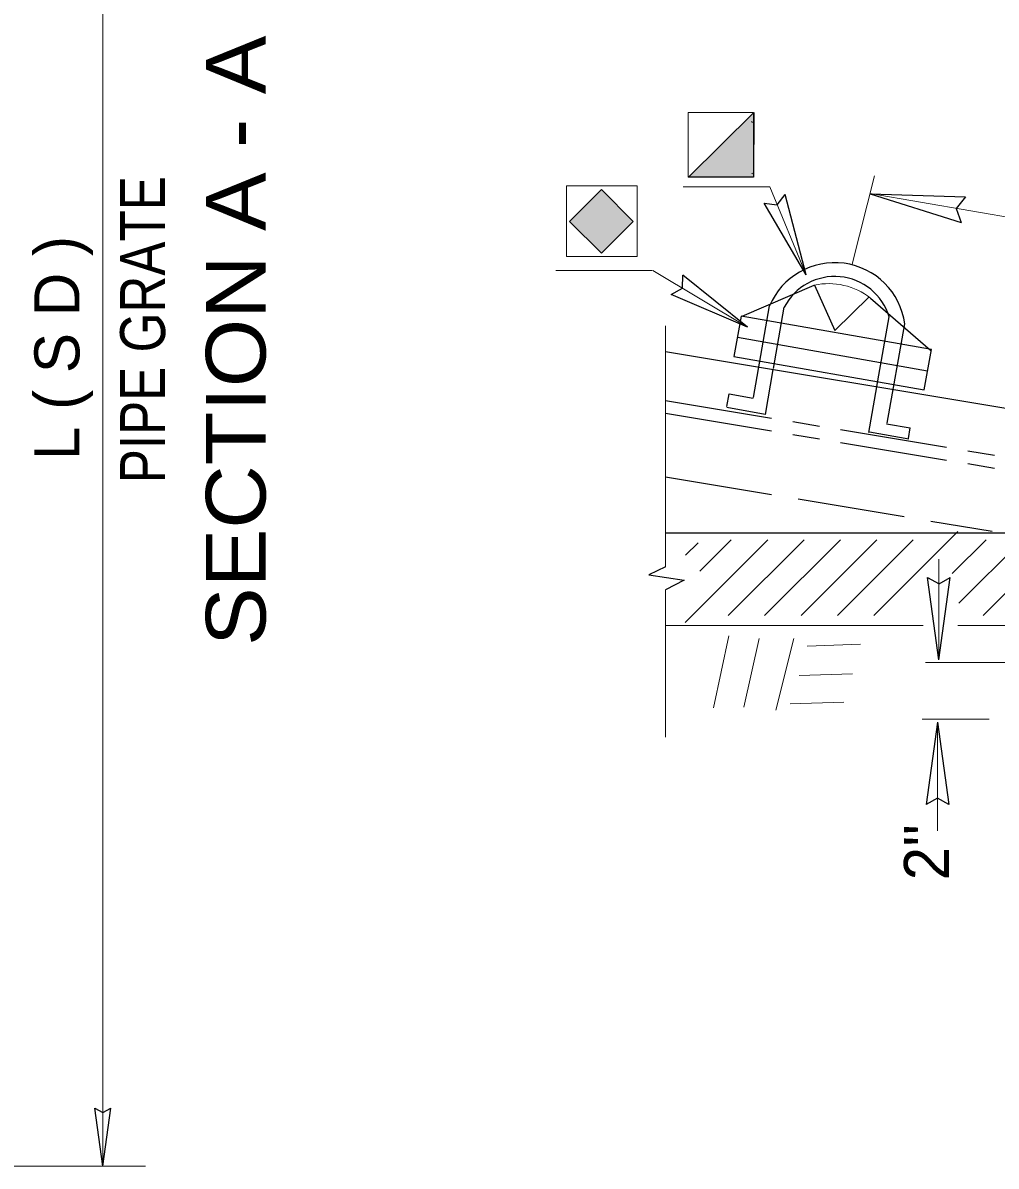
# Model space of a CAD drawing. Extents: x -483 to -38, y -358 to 186.
# Drawn here: x -312.81 to -285.66, y -290.85 to -258.95 of the extents above; entities that cross this region are included whole.
import ezdxf

# ---------------------------------------------------------------- set-up
doc = ezdxf.new("R2010")
doc.units = 0
doc.header["$LTSCALE"] = 0.5
doc.linetypes.add('LONG_DASH_SHORT_DASH', pattern=[9.9, 6, -1.2, 1.5, -1.2])
doc.linetypes.add('LONG_DASHED', pattern=[7.5, 6, -1.5])
doc.layers.add('1', color=7, linetype='Continuous', lineweight=13)

msp = doc.modelspace()

# ---------------------------------------------------------------- hatches: boundary and pattern name
at = {"layer": '1'}
for points in [[(-294.2413, -263.2487), (-292.4163, -261.4447), (-292.4224, -263.2511)], [(-296.6698, -265.3725), (-297.5557, -264.4866), (-296.6698, -263.6004), (-295.7839, -264.4866)]]:
    msp.add_hatch(color=256, dxfattribs=at).paths.add_polyline_path(points)

# ---------------------------------------------------------------- linework, layer by layer
for p, q in [((-310.5814, -290.8478), (-310.5814, -245.2471)), ((-289.6748, -265.6768), (-289.0498, -263.2104)), ((-294.3882, -263.5238), (-291.9717, -263.5238)), ((-291.9717, -263.5238), (-290.9527, -265.98)), ((-289.1732, -263.7116), (-264.79, -267.9054)), ((-297.9456, -265.855), (-295.2557, -265.855)), ((-295.2357, -265.855), (-292.5919, -267.4398)), ((-294.8802, -274.1288), (-294.8802, -267.4041)), ((-294.3366, -275.6743), (-292.0299, -273.3679)), ((-293.9273, -274.2502), (-293.045, -273.3679)), ((-293.1302, -275.4839), (-291.0144, -273.3679)), ((-292.1153, -275.4839), (-289.9991, -273.3679)), ((-291.1, -275.4839), (-288.984, -273.3679)), ((-290.0843, -275.4839), (-287.9685, -273.3679)), ((-289.0694, -275.4839), (-286.7278, -273.1427)), ((-286.8853, -274.3151), (-285.9382, -273.3679)), ((-286.6968, -275.142), (-284.9227, -273.3679)), ((-286.0234, -275.4839), (-283.9074, -273.3679)), ((-294.3259, -273.8032), (-293.9738, -273.4513)), ((-287.252, -276.7173), (-287.252, -273.9133)), ((-294.8802, -278.8765), (-294.8802, -274.7678)), ((-294.8802, -275.765), (-287.6977, -275.765)), ((-286.7222, -275.765), (-267.7383, -275.765)), ((-293.5383, -278.0637), (-293.116, -276.0496)), ((-292.6935, -278.0389), (-292.2712, -276.1242)), ((-291.7991, -278.1264), (-291.3019, -276.1242)), ((-290.9296, -276.3361), (-289.4387, -276.2862)), ((-283.9002, -276.7982), (-287.6243, -276.7982)), ((-291.1532, -277.1565), (-289.6622, -277.1067)), ((-291.4017, -277.9524), (-289.9108, -277.9027)), ((-285.8512, -278.3752), (-287.7237, -278.3752)), ((-287.2895, -281.4924), (-287.2895, -278.4572)), ((-316.6372, -290.8478), (-309.3873, -290.8478))]:
    msp.add_line(p, q, dxfattribs=at)
at = {"layer": '1', "lineweight": 25}
for p, q in [((-292.4528, -261.7287), (-292.4783, -261.7034)), ((-292.4716, -263.1612), (-292.4528, -263.1425)), ((-290.9527, -265.98), (-291.5419, -263.7354)), ((-289.1728, -263.7125), (-286.5079, -263.7993)), ((-289.1728, -263.7125), (-286.6307, -264.5146)), ((-290.9527, -265.98), (-292.1255, -263.9775)), ((-292.5919, -267.4398), (-294.4014, -265.9868)), ((-292.5919, -267.4398), (-294.4014, -265.9868)), ((-292.7412, -267.1353), (-290.7296, -266.2663)), ((-292.5919, -267.4398), (-294.7262, -266.5288)), ((-292.5919, -267.4398), (-294.7262, -266.5288)), ((-289.1601, -266.6261), (-287.487, -268.0813)), ((-292.876, -267.7158), (-287.5681, -268.6519)), ((-294.8802, -268.1187), (-268.3438, -272.542)), ((-294.8802, -273.18), (-268.1272, -273.18)), ((-287.252, -276.7173), (-287.5679, -274.4183)), ((-287.252, -276.7173), (-286.9361, -274.4183)), ((-287.2895, -278.4572), (-287.6054, -280.7563)), ((-287.2895, -278.4572), (-286.9736, -280.7563)), ((-310.5814, -290.8478), (-310.8037, -289.23)), ((-310.5814, -290.8478), (-310.3591, -289.23))]:
    msp.add_line(p, q, dxfattribs=at)
at = {"layer": '1', "linetype": 'LONG_DASHED', "lineweight": 25}
for p, q in [((-292.4281, -269.3982), (-291.9778, -266.8459)), ((-291.8691, -268.59), (-291.5676, -266.8784)), ((-288.9832, -269.0907), (-288.6413, -267.1516)), ((-288.6952, -270.1203), (-288.2058, -267.3447)), ((-292.0949, -269.8705), (-291.8741, -268.6198)), ((-289.2095, -270.3732), (-288.9848, -269.1013)), ((-293.1727, -269.6542), (-293.1097, -269.2978)), ((-293.1097, -269.2978), (-292.4328, -269.4174)), ((-293.1704, -269.6726), (-292.1042, -269.8609)), ((-288.7151, -270.132), (-288.0542, -270.2487)), ((-289.1912, -270.3618), (-288.0888, -270.5564)), ((-288.1069, -270.5468), (-288.0542, -270.2487)), ((-294.8802, -271.614), (-285.7708, -273.1329))]:
    msp.add_line(p, q, dxfattribs=at)
at = {"layer": '1', "linetype": 'LONG_DASH_SHORT_DASH', "lineweight": 25}
for p, q in [((-294.8802, -269.4824), (-282.1957, -271.5967)), ((-294.8802, -269.8397), (-282.4937, -271.9044))]:
    msp.add_line(p, q, dxfattribs=at)
at = {"layer": '1'}
for points in [[(-294.2455, -263.2511), (-292.4224, -263.2511), (-292.4224, -261.4461), (-294.2455, -261.4461)], [(-295.6696, -265.4677), (-297.6424, -265.4677), (-297.6424, -263.4948), (-295.6696, -263.4948)], [(-296.6698, -265.3725), (-297.5557, -264.4866), (-296.6698, -263.6004), (-295.7839, -264.4866)]]:
    msp.add_lwpolyline(points, close=True, dxfattribs=at)
at = {"layer": '1', "linetype": 'LONG_DASHED', "lineweight": 25}
msp.add_lwpolyline([(-294.2413, -263.2487), (-292.4163, -261.4447), (-292.4224, -263.2511)], close=True, dxfattribs=at)
at = {"layer": '1', "lineweight": 25}
for points in [[(-292.1255, -263.9775), (-291.7626, -264.0195), (-291.5419, -263.7354)], [(-286.5079, -263.7993), (-286.7713, -264.126), (-286.6307, -264.5146)], [(-294.7262, -266.5288), (-294.4096, -266.3464), (-294.4014, -265.9868)], [(-294.7262, -266.5288), (-294.4096, -266.3464), (-294.4014, -265.9868)], [(-290.7279, -266.2671), (-290.1579, -267.5352), (-289.2018, -266.5907)], [(-294.8802, -274.1288), (-295.3447, -274.349), (-294.3622, -274.4934), (-294.8802, -274.7678)], [(-287.5679, -274.4183), (-287.2487, -274.5962), (-286.9361, -274.4183)], [(-286.9736, -280.7563), (-287.2928, -280.5784), (-287.6054, -280.7563)], [(-310.8037, -289.23), (-310.5791, -289.3552), (-310.3591, -289.23)]]:
    msp.add_lwpolyline(points, dxfattribs=at)
msp.add_lwpolyline([(-292.9706, -268.2527), (-287.6629, -269.1894), (-287.4645, -268.0648), (-292.7725, -267.1287)], close=True, dxfattribs=at)
for radius, start, end in [(1.9716, 7.69064, 157.24411), (1.5858, 16.75256, 152.58609)]:
    msp.add_arc((-290.1598, -267.6087), radius, start, end, dxfattribs=at)
at = {"layer": '1'}
msp.add_arc((-290.326, -268.109), 1.8864, 51.82348, 102.3521, dxfattribs=at)

# ---------------------------------------------------------------- texts
for s, height, width, p in [('SECTION A - A', 1.667, 1.1, (-306.0382, -276.3328)), ('PIPE GRATE', 1.256, 0.85, (-308.8409, -271.7927))]:
    msp.add_text(s, height=height, rotation=90, dxfattribs=dict(at, width=width)).set_placement(p)
for s, p in [('L ( S D )', (-311.2328, -271.1464)), ("2''", (-286.9741, -282.8738))]:
    msp.add_text(s, height=1.256, rotation=90, dxfattribs=at).set_placement(p)

doc.saveas('drawing.dxf')
